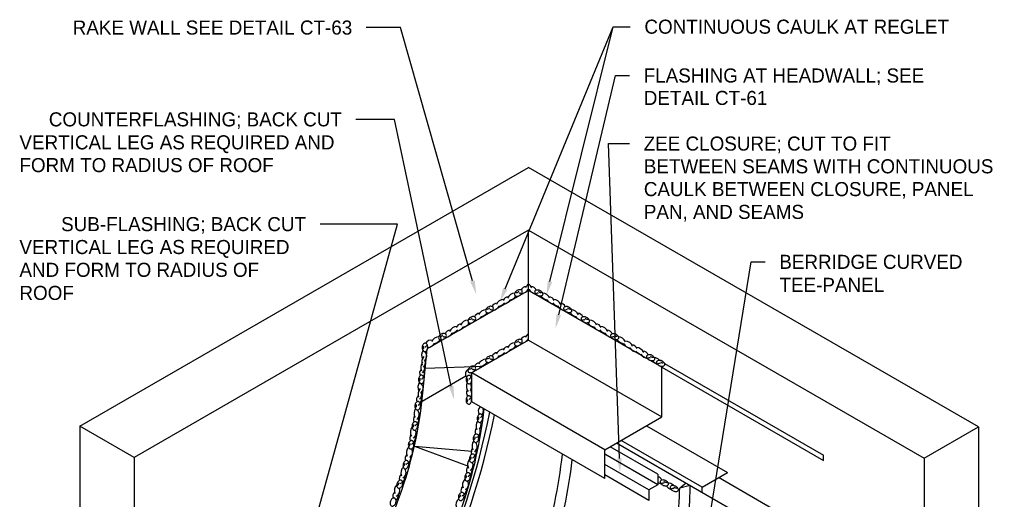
# Model space of a CAD drawing. Extents: x 8 to 104, y 3 to 134.
# Drawn here: x 8.1 to 101.4, y 88.2 to 134.4 of the extents above; entities that cross this region are included whole.
import ezdxf
from ezdxf.enums import TextEntityAlignment as Align

# ---------------------------------------------------------------- set-up
doc = ezdxf.new("R2010")
doc.units = 0
doc.header["$LTSCALE"] = 1.7995
doc.linetypes.add('HIDDENX2', pattern=[0])
for name, color, linetype in [('CMP-FLSH', 7, 'CONTINUOUS'), ('DIM-TXT', 7, 'CONTINUOUS'), ('STRCTR', 7, 'CONTINUOUS')]:
    doc.layers.add(name, color=color, linetype=linetype)

msp = doc.modelspace()

# ---------------------------------------------------------------- linework, layer by layer
at = {"layer": 'CMP-FLSH', "color": 0, "linetype": 'CONTINUOUS'}
for p, q in [((56.909, 108.375), (47.19, 102.764)), ((69.672, 101.006), (56.909, 108.375)), ((56.909, 103.605), (56.909, 108.375)), ((56.909, 103.605), (51.417, 100.434)), ((56.909, 103.605), (69.672, 96.236)), ((46.802, 98.82), (47.19, 102.764)), ((69.672, 96.236), (69.672, 101.006)), ((50.905, 100.139), (46.693, 97.707)), ((64.219, 93.088), (51.456, 100.457)), ((51.456, 97.687), (51.456, 100.457)), ((64.219, 90.318), (51.456, 97.687)), ((64.219, 93.088), (69.672, 96.236)), ((45.961, 93.416), (51.161, 91.511)), ((69.304, 90.73), (64.719, 93.377)), ((65.342, 93.736), (80.833, 84.793)), ((64.219, 90.318), (64.219, 93.088)), ((69.304, 89.73), (64.219, 92.666)), ((68.438, 89.23), (64.219, 91.666)), ((68.438, 88.23), (64.219, 90.666)), ((69.304, 90.73), (69.304, 89.73)), ((69.304, 89.73), (68.438, 89.23)), ((72.006, 89.888), (71.387, 89.405)), ((72.389, 89.668), (71.387, 89.405)), ((68.438, 89.23), (68.438, 88.23))]:
    msp.add_line(p, q, dxfattribs=at)
at = {"layer": 'CMP-FLSH', "color": 0, "linetype": 'HIDDENX2'}
for p, q in [((47.009, 100.921), (52.578, 101.105)), ((45.961, 93.416), (51.486, 92.936))]:
    msp.add_line(p, q, dxfattribs=at)
at = {"layer": 'CMP-FLSH', "color": 0, "linetype": 'CONTINUOUS'}
for points in [[(55.589, 107.911, 0.141437), (55.664, 107.845, 0.107155), (55.791, 107.815, 0.079115), (55.927, 107.835, 0.066594), (56.076, 107.904, 0.066594), (56.201, 108.009, 0.079115), (56.276, 108.125, 0.107155), (56.303, 108.252, 0.141437), (56.275, 108.348, 0.141437), (56.2, 108.414, 0.107155), (56.073, 108.444, 0.079115), (55.936, 108.424, 0.066594), (55.788, 108.355, 0.066594), (55.663, 108.25, 0.079115), (55.588, 108.135, 0.107155), (55.56, 108.007, 0.141437)], [(58.228, 107.911, -0.141437), (58.154, 107.845, -0.107155), (58.026, 107.815, -0.079115), (57.89, 107.835, -0.066594), (57.741, 107.904, -0.066594), (57.616, 108.009, -0.079115), (57.541, 108.125, -0.107155), (57.514, 108.252, -0.141437), (57.542, 108.348, -0.141437), (57.617, 108.414, -0.107155), (57.744, 108.444, -0.079115), (57.881, 108.424, -0.066594), (58.029, 108.355, -0.066594), (58.154, 108.25, -0.079115), (58.23, 108.135, -0.107155), (58.257, 108.007, -0.141437)], [(52.815, 106.32, 0.141437), (52.89, 106.254, 0.107155), (53.017, 106.225, 0.079115), (53.154, 106.244, 0.066594), (53.302, 106.313, 0.066594), (53.427, 106.419, 0.079115), (53.503, 106.534, 0.107155), (53.53, 106.662, 0.141437), (53.501, 106.758, 0.141437), (53.426, 106.824, 0.107155), (53.299, 106.853, 0.079115), (53.163, 106.834, 0.066594), (53.014, 106.765, 0.066594), (52.889, 106.659, 0.079115), (52.814, 106.544, 0.107155), (52.787, 106.416, 0.141437)], [(61.002, 106.32, -0.141437), (60.927, 106.254, -0.107155), (60.8, 106.225, -0.079115), (60.664, 106.244, -0.066594), (60.515, 106.313, -0.066594), (60.39, 106.419, -0.079115), (60.315, 106.534, -0.107155), (60.288, 106.662, -0.141437), (60.316, 106.758, -0.141437), (60.391, 106.824, -0.107155), (60.518, 106.853, -0.079115), (60.654, 106.834, -0.066594), (60.803, 106.765, -0.066594), (60.928, 106.659, -0.079115), (61.003, 106.544, -0.107155), (61.03, 106.416, -0.141437)], [(51.121, 105.337, 0.141437), (51.196, 105.271, 0.107155), (51.323, 105.241, 0.079115), (51.46, 105.261, 0.066594), (51.608, 105.33, 0.066594), (51.733, 105.435, 0.079115), (51.809, 105.55, 0.107155), (51.836, 105.678, 0.141437), (51.807, 105.774, 0.141437), (51.732, 105.84, 0.107155), (51.605, 105.87, 0.079115), (51.469, 105.85, 0.066594), (51.32, 105.781, 0.066594), (51.195, 105.676, 0.079115), (51.12, 105.561, 0.107155), (51.093, 105.433, 0.141437)], [(62.696, 105.337, -0.141437), (62.621, 105.271, -0.107155), (62.494, 105.241, -0.079115), (62.357, 105.261, -0.066594), (62.209, 105.33, -0.066594), (62.084, 105.435, -0.079115), (62.009, 105.55, -0.107155), (61.982, 105.678, -0.141437), (62.01, 105.774, -0.141437), (62.085, 105.84, -0.107155), (62.212, 105.87, -0.079115), (62.348, 105.85, -0.066594), (62.497, 105.781, -0.066594), (62.622, 105.676, -0.079115), (62.697, 105.561, -0.107155), (62.724, 105.433, -0.141437)], [(48.312, 103.721, 0.141437), (48.387, 103.655, 0.107155), (48.515, 103.625, 0.079115), (48.651, 103.645, 0.066594), (48.799, 103.714, 0.066594), (48.925, 103.819, 0.079115), (49, 103.934, 0.107155), (49.027, 104.062, 0.141437), (48.999, 104.158, 0.141437), (48.924, 104.224, 0.107155), (48.797, 104.254, 0.079115), (48.66, 104.234, 0.066594), (48.512, 104.165, 0.066594), (48.387, 104.06, 0.079115), (48.311, 103.945, 0.107155), (48.284, 103.817, 0.141437)], [(55.589, 103.152, 0.141437), (55.664, 103.086, 0.107155), (55.791, 103.057, 0.079115), (55.927, 103.076, 0.066594), (56.076, 103.145, 0.066594), (56.201, 103.25, 0.079115), (56.276, 103.366, 0.107155), (56.303, 103.494, 0.141437), (56.275, 103.589, 0.141437), (56.2, 103.655, 0.107155), (56.073, 103.685, 0.079115), (55.936, 103.665, 0.066594), (55.788, 103.597, 0.066594), (55.663, 103.491, 0.079115), (55.588, 103.376, 0.107155), (55.56, 103.248, 0.141437)], [(65.505, 103.721, -0.141437), (65.43, 103.655, -0.107155), (65.302, 103.625, -0.079115), (65.166, 103.645, -0.066594), (65.018, 103.714, -0.066594), (64.893, 103.819, -0.079115), (64.817, 103.934, -0.107155), (64.79, 104.062, -0.141437), (64.818, 104.158, -0.141437), (64.893, 104.224, -0.107155), (65.02, 104.254, -0.079115), (65.157, 104.234, -0.066594), (65.305, 104.165, -0.066594), (65.43, 104.06, -0.079115), (65.506, 103.945, -0.107155), (65.533, 103.817, -0.141437)], [(46.967, 102.498, 0.141437), (47.064, 102.523, 0.107155), (47.159, 102.613, 0.079115), (47.219, 102.737, 0.066594), (47.245, 102.898, 0.066594), (47.227, 103.061, 0.079115), (47.174, 103.188, 0.107155), (47.083, 103.282, 0.141437), (46.987, 103.312, 0.141437), (46.891, 103.287, 0.107155), (46.795, 103.197, 0.079115), (46.735, 103.073, 0.066594), (46.71, 102.912, 0.066594), (46.727, 102.749, 0.079115), (46.781, 102.622, 0.107155), (46.872, 102.528, 0.141437)], [(52.815, 101.562, 0.141437), (52.89, 101.496, 0.107155), (53.017, 101.466, 0.079115), (53.154, 101.486, 0.066594), (53.302, 101.555, 0.066594), (53.427, 101.66, 0.079115), (53.503, 101.775, 0.107155), (53.53, 101.903, 0.141437), (53.501, 101.999, 0.141437), (53.426, 102.065, 0.107155), (53.299, 102.094, 0.079115), (53.163, 102.075, 0.066594), (53.014, 102.006, 0.066594), (52.889, 101.901, 0.079115), (52.814, 101.785, 0.107155), (52.787, 101.657, 0.141437)], [(68.955, 101.697, -0.141437), (68.88, 101.631, -0.107155), (68.753, 101.602, -0.079115), (68.616, 101.621, -0.066594), (68.468, 101.69, -0.066594), (68.343, 101.795, -0.079115), (68.267, 101.911, -0.107155), (68.24, 102.039, -0.141437), (68.268, 102.134, -0.141437), (68.343, 102.2, -0.107155), (68.471, 102.23, -0.079115), (68.607, 102.21, -0.066594), (68.755, 102.142, -0.066594), (68.881, 102.036, -0.079115), (68.956, 101.921, -0.107155), (68.983, 101.793, -0.141437)], [(69.913, 101.159, -0.141437), (69.838, 101.093, -0.107155), (69.711, 101.064, -0.079115), (69.574, 101.083, -0.066594), (69.426, 101.152, -0.066594), (69.301, 101.258, -0.079115), (69.225, 101.373, -0.107155), (69.198, 101.501, -0.141437), (69.226, 101.597, -0.141437), (69.301, 101.663, -0.107155), (69.429, 101.692, -0.079115), (69.565, 101.672, -0.066594), (69.713, 101.604, -0.066594), (69.838, 101.498, -0.079115), (69.914, 101.383, -0.107155), (69.941, 101.255, -0.141437)], [(51.121, 100.578, 0.141437), (51.196, 100.512, 0.107155), (51.323, 100.483, 0.079115), (51.46, 100.502, 0.066594), (51.608, 100.571, 0.066594), (51.733, 100.676, 0.079115), (51.809, 100.792, 0.107155), (51.836, 100.92, 0.141437), (51.807, 101.015, 0.141437), (51.732, 101.081, 0.107155), (51.605, 101.111, 0.079115), (51.469, 101.091, 0.066594), (51.32, 101.022, 0.066594), (51.195, 100.917, 0.079115), (51.12, 100.802, 0.107155), (51.093, 100.674, 0.141437)], [(46.617, 99.424, 0.141437), (46.714, 99.449, 0.107155), (46.809, 99.538, 0.079115), (46.869, 99.662, 0.066594), (46.895, 99.824, 0.066594), (46.877, 99.986, 0.079115), (46.824, 100.113, 0.107155), (46.733, 100.207, 0.141437), (46.638, 100.237, 0.141437), (46.541, 100.212, 0.107155), (46.445, 100.123, 0.079115), (46.386, 99.999, 0.066594), (46.36, 99.837, 0.066594), (46.377, 99.675, 0.079115), (46.431, 99.547, 0.107155), (46.522, 99.454, 0.141437)], [(51.208, 99.413, 0.141437), (51.303, 99.443, 0.107155), (51.393, 99.538, 0.079115), (51.446, 99.665, 0.066594), (51.462, 99.828, 0.066594), (51.435, 99.989, 0.079115), (51.374, 100.113, 0.107155), (51.278, 100.201, 0.141437), (51.181, 100.226, 0.141437), (51.086, 100.195, 0.107155), (50.996, 100.101, 0.079115), (50.944, 99.973, 0.066594), (50.927, 99.81, 0.066594), (50.954, 99.649, 0.079115), (51.015, 99.525, 0.107155), (51.111, 99.437, 0.141437)], [(51.192, 97.454, 0.141437), (51.287, 97.485, 0.107155), (51.377, 97.579, 0.079115), (51.43, 97.707, 0.066594), (51.446, 97.869, 0.066594), (51.419, 98.031, 0.079115), (51.358, 98.154, 0.107155), (51.262, 98.243, 0.141437), (51.165, 98.267, 0.141437), (51.07, 98.236, 0.107155), (50.98, 98.142, 0.079115), (50.927, 98.014, 0.066594), (50.911, 97.852, 0.066594), (50.938, 97.69, 0.079115), (50.999, 97.567, 0.107155), (51.095, 97.478, 0.141437)], [(46.237, 96.907, 0.141437), (46.335, 96.924, 0.107155), (46.437, 97.006, 0.079115), (46.507, 97.125, 0.066594), (46.545, 97.284, 0.066594), (46.54, 97.448, 0.079115), (46.496, 97.578, 0.107155), (46.412, 97.679, 0.141437), (46.32, 97.716, 0.141437), (46.222, 97.698, 0.107155), (46.119, 97.617, 0.079115), (46.05, 97.498, 0.066594), (46.012, 97.339, 0.066594), (46.017, 97.175, 0.079115), (46.061, 97.044, 0.107155), (46.144, 96.944, 0.141437)], [(52.188, 95.712, 0.141437), (52.287, 95.725, 0.107155), (52.393, 95.801, 0.079115), (52.468, 95.917, 0.066594), (52.514, 96.074, 0.066594), (52.517, 96.237, 0.079115), (52.48, 96.37, 0.107155), (52.402, 96.475, 0.141437), (52.311, 96.517, 0.141437), (52.212, 96.504, 0.107155), (52.106, 96.428, 0.079115), (52.031, 96.312, 0.066594), (51.985, 96.155, 0.066594), (51.982, 95.992, 0.079115), (52.019, 95.859, 0.107155), (52.097, 95.754, 0.141437)], [(45.938, 94.97, 0.141437), (46.037, 94.982, 0.107155), (46.145, 95.057, 0.079115), (46.221, 95.171, 0.066594), (46.269, 95.328, 0.066594), (46.274, 95.491, 0.079115), (46.239, 95.624, 0.107155), (46.162, 95.73, 0.141437), (46.072, 95.773, 0.141437), (45.973, 95.762, 0.107155), (45.866, 95.687, 0.079115), (45.789, 95.572, 0.066594), (45.741, 95.416, 0.066594), (45.736, 95.252, 0.079115), (45.771, 95.119, 0.107155), (45.848, 95.013, 0.141437)], [(51.811, 93.79, 0.141437), (51.91, 93.803, 0.107155), (52.017, 93.879, 0.079115), (52.092, 93.995, 0.066594), (52.138, 94.152, 0.066594), (52.141, 94.315, 0.079115), (52.104, 94.448, 0.107155), (52.025, 94.553, 0.141437), (51.935, 94.594, 0.141437), (51.836, 94.582, 0.107155), (51.73, 94.505, 0.079115), (51.655, 94.39, 0.066594), (51.609, 94.233, 0.066594), (51.605, 94.069, 0.079115), (51.642, 93.937, 0.107155), (51.721, 93.832, 0.141437)], [(45.584, 93.166, 0.141437), (45.683, 93.178, 0.107155), (45.791, 93.252, 0.079115), (45.867, 93.367, 0.066594), (45.915, 93.523, 0.066594), (45.92, 93.687, 0.079115), (45.885, 93.82, 0.107155), (45.808, 93.926, 0.141437), (45.718, 93.969, 0.141437), (45.619, 93.957, 0.107155), (45.512, 93.882, 0.079115), (45.435, 93.768, 0.066594), (45.387, 93.611, 0.066594), (45.382, 93.448, 0.079115), (45.417, 93.315, 0.107155), (45.494, 93.209, 0.141437)], [(51.416, 91.871, 0.141437), (51.515, 91.878, 0.107155), (51.626, 91.947, 0.079115), (51.708, 92.058, 0.066594), (51.764, 92.212, 0.066594), (51.778, 92.375, 0.079115), (51.749, 92.509, 0.107155), (51.677, 92.619, 0.141437), (51.59, 92.666, 0.141437), (51.49, 92.66, 0.107155), (51.379, 92.59, 0.079115), (51.297, 92.48, 0.066594), (51.241, 92.326, 0.066594), (51.228, 92.163, 0.079115), (51.256, 92.028, 0.107155), (51.328, 91.919, 0.141437)], [(45.039, 91.265, 0.141437), (45.139, 91.266, 0.107155), (45.253, 91.33, 0.079115), (45.341, 91.437, 0.066594), (45.404, 91.587, 0.066594), (45.425, 91.749, 0.079115), (45.404, 91.886, 0.107155), (45.337, 91.998, 0.141437), (45.252, 92.05, 0.141437), (45.152, 92.049, 0.107155), (45.038, 91.985, 0.079115), (44.951, 91.878, 0.066594), (44.887, 91.728, 0.066594), (44.866, 91.565, 0.079115), (44.888, 91.429, 0.107155), (44.954, 91.317, 0.141437)], [(50.972, 90.087, 0.141437), (51.071, 90.094, 0.107155), (51.182, 90.163, 0.079115), (51.264, 90.274, 0.066594), (51.32, 90.427, 0.066594), (51.333, 90.59, 0.079115), (51.305, 90.725, 0.107155), (51.233, 90.835, 0.141437), (51.146, 90.882, 0.141437), (51.046, 90.876, 0.107155), (50.935, 90.806, 0.079115), (50.853, 90.695, 0.066594), (50.797, 90.542, 0.066594), (50.784, 90.379, 0.079115), (50.812, 90.244, 0.107155), (50.884, 90.135, 0.141437)], [(44.43, 89.403, 0.141437), (44.53, 89.398, 0.107155), (44.648, 89.455, 0.079115), (44.742, 89.555, 0.066594), (44.815, 89.702, 0.066594), (44.846, 89.862, 0.079115), (44.833, 89.999, 0.107155), (44.774, 90.116, 0.141437), (44.692, 90.173, 0.141437), (44.593, 90.178, 0.107155), (44.475, 90.121, 0.079115), (44.381, 90.021, 0.066594), (44.308, 89.874, 0.066594), (44.276, 89.714, 0.079115), (44.289, 89.576, 0.107155), (44.348, 89.46, 0.141437)], [(70.257, 89.688, -0.141437), (70.182, 89.622, -0.107155), (70.055, 89.592, -0.079115), (69.918, 89.612, -0.066594), (69.77, 89.681, -0.066594), (69.645, 89.786, -0.079115), (69.569, 89.901, -0.107155), (69.542, 90.029, -0.141437), (69.571, 90.125, -0.141437), (69.645, 90.191, -0.107155), (69.773, 90.22, -0.079115), (69.909, 90.201, -0.066594), (70.058, 90.132, -0.066594), (70.183, 90.027, -0.079115), (70.258, 89.911, -0.107155), (70.285, 89.783, -0.141437)], [(71.215, 89.15, -0.141437), (71.14, 89.084, -0.107155), (71.013, 89.054, -0.079115), (70.876, 89.074, -0.066594), (70.728, 89.143, -0.066594), (70.603, 89.248, -0.079115), (70.527, 89.363, -0.107155), (70.5, 89.491, -0.141437), (70.528, 89.587, -0.141437), (70.603, 89.653, -0.107155), (70.731, 89.683, -0.079115), (70.867, 89.663, -0.066594), (71.015, 89.594, -0.066594), (71.14, 89.489, -0.079115), (71.216, 89.373, -0.107155), (71.243, 89.246, -0.141437)], [(50.332, 88.216, 0.141437), (50.431, 88.212, 0.107155), (50.548, 88.27, 0.079115), (50.641, 88.372, 0.066594), (50.712, 88.519, 0.066594), (50.742, 88.68, 0.079115), (50.727, 88.817, 0.107155), (50.666, 88.933, 0.141437), (50.584, 88.989, 0.141437), (50.484, 88.993, 0.107155), (50.367, 88.935, 0.079115), (50.274, 88.833, 0.066594), (50.203, 88.685, 0.066594), (50.174, 88.525, 0.079115), (50.189, 88.388, 0.107155), (50.249, 88.272, 0.141437)], [(43.788, 87.68, 0.141437), (43.888, 87.675, 0.107155), (44.006, 87.732, 0.079115), (44.1, 87.832, 0.066594), (44.173, 87.979, 0.066594), (44.204, 88.139, 0.079115), (44.191, 88.276, 0.107155), (44.132, 88.393, 0.141437), (44.05, 88.45, 0.141437), (43.951, 88.455, 0.107155), (43.833, 88.398, 0.079115), (43.739, 88.298, 0.066594), (43.666, 88.151, 0.066594), (43.634, 87.991, 0.079115), (43.648, 87.853, 0.107155), (43.706, 87.737, 0.141437)]]:
    msp.add_lwpolyline(points, format="xyb", close=True, dxfattribs=at)
for points in [[(31.643, 66.816, 0.051099), (39.498, 77.687, 0.051099), (44.986, 89.926, 0.059026), (46.802, 98.82, 0.014989)], [(43.051, 71.98, 0.01103), (44.695, 74.687, 0.051099), (50.682, 88.042, 0.051552), (52.651, 96.997, 0.014989)], [(38.347, 65.112, 0.122464), (53.181, 96.691, 0.040047)], [(38.855, 64.944, 0.12121), (53.639, 96.427, 0.040047)], [(57.373, 81.185, 0.008591), (58.177, 83.481, 0.054059), (60.148, 92.668, 0.012345)], [(58.438, 81.185, 0.007306), (59.126, 83.167, 0.051552), (61.094, 92.122, 0.014989)], [(61.731, 59.496, 0.016163), (64.18, 63.437, 0.051099), (70.168, 76.792, 0.064948), (72.342, 88.119, 0.014989), (72.389, 89.668, 0.174705)], [(60.881, 60.023, 0.016279), (63.314, 63.937, 0.051099), (69.219, 77.106, 0.064948), (71.344, 88.179, 0.012345), (71.387, 89.405, 0.014989)]]:
    msp.add_lwpolyline(points, format="xyb", dxfattribs=at)
for centre, radius, start, end in [((55.732, 108.477), 0.299, 248.69392, 321.25798), ((56.683, 108.205), 0.543, 91.42733, 158.8672), ((56.135, 108.944), 0.879, 277.17123, 326.63888), ((57.32, 108.34), 0.768, 122.40794, 158.9585), ((56.693, 109.322), 0.879, 277.17123, 284.18381), ((56.497, 108.34), 0.768, 21.0415, 57.59206), ((57.124, 109.322), 0.879, 255.81619, 262.82877), ((57.682, 108.944), 0.879, 213.36112, 262.82877), ((57.134, 108.205), 0.543, 21.1328, 88.57267), ((58.086, 108.477), 0.299, 218.74202, 291.30608), ((54.546, 106.749), 0.768, 91.94216, 158.9585), ((54.976, 107.218), 0.543, 91.42733, 158.8672), ((54.427, 107.956), 0.879, 277.17123, 326.63888), ((55.612, 107.352), 0.768, 91.94216, 158.9585), ((54.985, 108.334), 0.879, 277.17123, 320.87305), ((56.055, 107.94), 0.183, 28.39574, 123.11732), ((57.762, 107.94), 0.183, 56.88268, 151.60426), ((58.832, 108.334), 0.879, 219.12695, 262.82877), ((58.205, 107.352), 0.768, 21.0415, 88.05784), ((59.39, 107.956), 0.879, 213.36112, 262.82877), ((58.842, 107.218), 0.543, 21.1328, 88.57267), ((59.271, 106.749), 0.768, 21.0415, 88.05784), ((52.852, 105.766), 0.768, 91.94216, 158.9585), ((52.958, 106.886), 0.299, 248.69392, 321.25798), ((53.281, 106.349), 0.183, 28.39574, 123.11732), ((53.91, 106.615), 0.543, 91.42733, 158.8672), ((53.362, 107.353), 0.879, 277.17123, 326.63888), ((53.92, 107.731), 0.879, 277.17123, 320.87305), ((59.898, 107.731), 0.879, 219.12695, 262.82877), ((60.456, 107.353), 0.879, 213.36112, 262.82877), ((59.907, 106.615), 0.543, 21.1328, 88.57267), ((60.536, 106.349), 0.183, 56.88268, 151.60426), ((60.859, 106.886), 0.299, 218.74202, 291.30608), ((60.965, 105.766), 0.768, 21.0415, 88.05784), ((51.11, 104.752), 0.768, 91.94216, 158.9585), ((51.264, 105.903), 0.299, 248.69392, 321.25798), ((51.587, 105.366), 0.183, 28.39574, 123.11732), ((52.216, 105.631), 0.543, 91.42733, 158.8672), ((51.668, 106.37), 0.879, 277.17123, 326.63888), ((52.226, 106.748), 0.879, 277.17123, 320.87305), ((61.592, 106.748), 0.879, 219.12695, 262.82877), ((62.15, 106.37), 0.879, 213.36112, 262.82877), ((61.601, 105.631), 0.543, 21.1328, 88.57267), ((62.23, 105.366), 0.183, 56.88268, 151.60426), ((62.553, 105.903), 0.299, 218.74202, 291.30608), ((62.708, 104.752), 0.768, 21.0415, 88.05784), ((49.407, 104.015), 0.543, 91.42733, 158.8672), ((50.044, 104.15), 0.768, 91.94216, 158.9585), ((49.417, 105.132), 0.879, 277.17123, 320.87305), ((50.473, 104.618), 0.543, 91.42733, 158.8672), ((49.925, 105.357), 0.879, 277.17123, 326.63888), ((50.483, 105.734), 0.879, 277.17123, 327.30327), ((63.334, 105.734), 0.879, 212.69673, 262.82877), ((63.892, 105.357), 0.879, 213.36112, 262.82877), ((63.344, 104.618), 0.543, 21.1328, 88.57267), ((64.4, 105.132), 0.879, 219.12695, 262.82877), ((63.773, 104.15), 0.768, 21.0415, 88.05784), ((64.41, 104.015), 0.543, 21.1328, 88.57267), ((47.533, 103.058), 0.543, 72.0719, 153.51853), ((48.35, 103.166), 0.768, 91.94216, 158.9585), ((47.723, 104.148), 0.879, 277.17123, 320.87305), ((48.455, 104.287), 0.299, 248.69392, 321.25798), ((48.779, 103.75), 0.183, 28.39574, 123.11732), ((48.859, 104.754), 0.879, 277.17123, 326.63888), ((55.732, 103.718), 0.299, 248.69392, 321.25798), ((56.683, 103.447), 0.543, 91.42733, 158.8672), ((56.135, 104.185), 0.879, 277.17123, 326.63888), ((57.32, 103.581), 0.768, 122.40794, 158.9585), ((56.693, 104.563), 0.879, 277.17123, 284.18381), ((64.958, 104.754), 0.879, 213.36112, 262.82877), ((65.038, 103.75), 0.183, 56.88268, 151.60426), ((65.362, 104.287), 0.299, 218.74202, 291.30608), ((66.177, 104.281), 1.028, 221.99078, 262.35486), ((65.467, 103.166), 0.768, 21.0415, 88.05784), ((47.418, 102.182), 0.768, 143.60076, 210.6171), ((46.577, 102.933), 0.299, 304.76113, 17.32519), ((47.203, 102.901), 0.183, 84.46296, 179.18453), ((47.165, 103.77), 0.879, 275.19105, 326.63888), ((54.546, 101.99), 0.768, 91.94216, 158.9585), ((54.976, 102.459), 0.543, 91.42733, 158.8672), ((54.427, 103.197), 0.879, 277.17123, 326.63888), ((55.612, 102.593), 0.768, 91.94216, 158.9585), ((54.985, 103.575), 0.879, 277.17123, 320.87305), ((56.055, 103.181), 0.183, 28.39574, 123.11732), ((66.784, 103.711), 0.879, 210.54749, 262.82877), ((66.158, 102.729), 0.768, 21.0415, 89.81359), ((67.342, 103.333), 0.879, 213.36112, 262.82877), ((66.794, 102.595), 0.543, 21.1328, 88.57267), ((67.224, 102.126), 0.768, 21.0415, 88.05784), ((47.424, 101.485), 0.768, 135.02678, 202.04312), ((46.424, 101.503), 0.609, 307.40471, 14.72757), ((46.538, 102.077), 0.609, 307.40471, 43.47449), ((52.852, 101.007), 0.768, 91.94216, 158.9585), ((52.958, 102.128), 0.299, 248.69392, 321.25798), ((53.281, 101.591), 0.183, 28.39574, 123.11732), ((53.91, 101.856), 0.543, 91.42733, 158.8672), ((53.362, 102.595), 0.879, 277.17123, 326.63888), ((53.92, 102.972), 0.879, 277.17123, 320.87305), ((67.85, 103.108), 0.879, 219.12695, 262.82877), ((68.408, 102.73), 0.879, 213.36112, 262.82877), ((67.86, 101.992), 0.543, 21.1328, 88.57267), ((68.489, 101.726), 0.183, 56.88268, 151.60426), ((68.812, 102.263), 0.299, 218.74202, 291.30608), ((68.918, 101.142), 0.768, 45.70749, 88.05784), ((47.005, 100.428), 0.543, 138.92056, 206.36043), ((47.336, 100.988), 0.768, 139.43539, 206.45173), ((46.338, 100.928), 0.609, 311.81331, 19.13618), ((46.065, 100.454), 0.879, 333.23844, 16.94026), ((51.348, 100.355), 0.493, 115.23143, 218.88926), ((51.264, 101.144), 0.299, 248.69392, 321.25798), ((51.587, 100.607), 0.183, 28.39574, 123.11732), ((52.216, 100.873), 0.543, 91.42733, 158.8672), ((51.668, 101.611), 0.879, 277.17123, 326.63888), ((52.226, 101.989), 0.879, 277.17123, 320.87305), ((69.544, 102.124), 0.879, 215.62183, 252.19606), ((69.446, 101.188), 0.183, 56.88268, 151.60426), ((69.77, 101.725), 0.299, 218.74202, 291.30608), ((46.227, 99.858), 0.299, 304.76113, 17.32519), ((46.853, 99.827), 0.183, 84.46296, 179.18453), ((50.794, 99.824), 0.299, 308.08103, 20.64509), ((51.421, 99.829), 0.183, 87.78286, 182.50443), ((50.922, 100.297), 0.513, 333.01183, 23.75757), ((47.068, 99.107), 0.768, 143.60076, 210.6171), ((47.074, 98.411), 0.768, 135.02678, 202.04312), ((46.188, 99.002), 0.609, 307.40471, 43.47449), ((51.705, 99.162), 0.768, 151.32927, 218.34561), ((50.54, 99.123), 0.879, 336.55834, 20.26016), ((46.701, 97.878), 0.543, 134.51195, 201.95182), ((46.074, 98.428), 0.609, 307.40471, 14.72757), ((45.766, 97.976), 0.879, 328.82984, 12.53165), ((51.496, 98.546), 0.543, 150.81444, 218.25431), ((50.777, 97.865), 0.299, 308.08103, 20.64509), ((51.404, 97.87), 0.183, 87.78286, 182.50443), ((50.581, 98.45), 0.879, 336.55834, 26.02599), ((46.695, 96.592), 0.768, 143.60076, 210.6171), ((45.882, 97.37), 0.299, 300.35252, 12.91658), ((46.503, 97.29), 0.183, 80.05435, 174.77592), ((52.618, 96.799), 0.543, 129.78865, 215.40967), ((51.701, 96.874), 0.879, 325.95002, 9.65184), ((46.406, 96.009), 0.543, 143.08593, 210.5258), ((45.815, 96.487), 0.609, 307.40471, 43.47449), ((45.507, 96.035), 0.879, 328.82984, 12.53165), ((51.856, 96.193), 0.299, 297.47271, 10.03677), ((52.473, 96.082), 0.183, 77.17453, 171.89611), ((46.347, 94.796), 0.768, 143.79499, 210.81133), ((45.613, 95.455), 0.299, 296.73797, 9.30203), ((46.228, 95.337), 0.183, 76.43979, 171.16137), ((52.311, 94.808), 0.543, 140.20612, 207.64599), ((52.63, 95.375), 0.768, 140.72095, 207.73729), ((51.395, 94.882), 0.879, 325.95002, 15.41767), ((51.478, 95.551), 0.879, 325.95002, 9.65184), ((46.06, 94.213), 0.543, 143.28016, 210.72003), ((45.517, 94.695), 0.609, 303.79015, 28.76274), ((45.182, 94.263), 0.879, 325.21528, 8.9171), ((51.48, 94.271), 0.299, 297.47271, 10.03677), ((52.097, 94.16), 0.183, 77.17453, 171.89611), ((45.969, 92.801), 0.768, 137.43537, 204.45171), ((45.259, 93.651), 0.299, 296.73797, 9.30203), ((45.874, 93.532), 0.183, 76.43979, 171.16137), ((52.253, 93.453), 0.768, 140.72095, 207.73729), ((51.369, 93.392), 0.609, 304.52489, 40.59467), ((45.619, 92.253), 0.543, 136.92054, 204.36041), ((44.748, 92.397), 0.879, 319.49519, 3.19701), ((45.184, 92.865), 0.609, 303.8231, 31.77895), ((51.115, 92.372), 0.299, 293.85815, 6.42221), ((51.935, 92.885), 0.543, 140.20612, 207.64599), ((51.724, 92.222), 0.183, 73.55998, 168.28155), ((51.038, 92.956), 0.879, 325.95002, 9.65184), ((45.44, 90.88), 0.768, 134.26611, 201.28246), ((44.764, 91.78), 0.299, 291.01787, 3.58193), ((45.364, 91.6), 0.183, 70.7197, 165.44127), ((51.499, 91.109), 0.543, 140.40035, 207.84022), ((51.816, 91.677), 0.768, 140.91518, 207.93152), ((50.982, 91.618), 0.609, 300.91034, 25.88293), ((45.06, 90.352), 0.543, 133.75128, 201.19115), ((44.554, 90.919), 0.609, 298.07006, 34.13984), ((44.177, 90.523), 0.879, 319.49519, 3.19701), ((50.671, 90.588), 0.299, 293.85815, 6.42221), ((51.28, 90.438), 0.183, 73.55998, 168.28155), ((50.624, 91.203), 0.879, 322.33547, 6.03728), ((69.162, 89.982), 0.543, 21.1328, 74.90368), ((44.806, 89.164), 0.768, 134.46035, 201.47669), ((44.188, 89.934), 0.299, 287.40332, 359.96738), ((44.776, 89.717), 0.183, 67.10515, 161.82672), ((50.96, 89.174), 0.543, 134.04073, 201.4806), ((51.338, 89.704), 0.768, 134.55556, 201.5719), ((50.557, 89.807), 0.609, 300.94328, 28.89914), ((69.71, 90.721), 0.879, 242.41461, 262.82877), ((69.791, 89.717), 0.183, 56.88268, 151.60426), ((70.114, 90.254), 0.299, 218.74202, 291.30608), ((70.846, 90.115), 0.879, 215.62183, 252.19606), ((70.22, 89.133), 0.768, 45.70749, 88.05784), ((71.072, 89.716), 0.299, 218.74202, 291.30608), ((44.427, 88.635), 0.543, 133.94551, 201.38538), ((43.569, 88.828), 0.879, 315.88063, 359.58245), ((43.97, 89.199), 0.609, 294.45551, 19.42809), ((50.082, 88.744), 0.299, 288.13806, 0.70212), ((50.673, 88.534), 0.183, 67.83989, 162.56146), ((50.097, 89.361), 0.879, 316.61537, 0.31719), ((70.749, 89.179), 0.183, 56.88268, 151.60426), ((50.713, 87.811), 0.768, 131.3863, 198.40264)]:
    msp.add_arc(centre, radius, start, end, dxfattribs=at)
at = {"layer": 'DIM-TXT', "color": 0, "linetype": 'CONTINUOUS'}
for p, q in [((44.646, 133.591), (41.353, 133.591)), ((51.526, 109.284), (44.646, 133.591)), ((54.67, 108.533), (65.021, 133.674)), ((58.955, 109.233), (65.021, 133.674)), ((65.021, 133.674), (66.654, 133.674)), ((59.793, 106.044), (65.234, 128.992)), ((65.234, 128.992), (66.584, 128.992)), ((44.056, 124.783), (40.363, 124.783)), ((49.491, 99.193), (44.056, 124.783)), ((65.614, 92.247), (64.571, 122.461)), ((64.571, 122.461), (66.582, 122.461)), ((30.228, 63.681), (44.355, 114.733)), ((44.355, 114.733), (36.929, 114.733)), ((73.008, 78.927), (78.23, 111.115)), ((78.23, 111.115), (79.58, 111.115))]:
    msp.add_line(p, q, dxfattribs=at)
for points in [[(51.742, 109.345), (51.309, 109.222), (51.894, 107.985)], [(59.173, 109.179), (58.736, 109.287), (58.63, 107.923)], [(54.878, 108.447), (54.461, 108.618), (54.156, 107.284)], [(60.012, 105.992), (59.574, 106.096), (59.482, 104.731)], [(49.711, 99.24), (49.271, 99.146), (49.771, 97.873)], [(65.839, 92.254), (65.389, 92.239), (65.66, 90.897)]]:
    msp.add_solid(points, dxfattribs=at)
at = {"layer": 'STRCTR', "color": 0, "linetype": 'CONTINUOUS'}
for p, q in [((13.912, 95.338), (56.909, 120.162)), ((100.015, 95.274), (56.909, 120.162)), ((56.909, 114.162), (19.108, 92.338)), ((56.909, 114.162), (94.819, 92.274)), ((56.909, 108.375), (56.909, 114.162)), ((69.672, 101.006), (85.163, 92.063)), ((69.923, 101.362), (85.163, 92.563)), ((13.912, 95.338), (13.912, 46.943)), ((19.108, 92.338), (13.912, 95.338)), ((68.208, 95.391), (75.964, 90.913)), ((94.819, 92.274), (100.015, 95.274)), ((100.015, 95.274), (100.015, 46.88)), ((73.531, 89.508), (65.775, 93.986)), ((19.108, 92.338), (19.108, 43.943)), ((85.163, 92.063), (85.163, 92.563)), ((94.819, 92.274), (94.819, 43.88)), ((73.531, 89.508), (75.964, 90.913)), ((82.833, 85.947), (75.098, 90.413)), ((73.531, 89.008), (73.531, 89.508))]:
    msp.add_line(p, q, dxfattribs=at)

# ---------------------------------------------------------------- texts
at = {"layer": 'DIM-TXT', "color": 0, "linetype": 'CONTINUOUS'}
for s, p in [('RAKE WALL SEE DETAIL CT-63', (40.003, 133.591)), ('COUNTERFLASHING; BACK CUT', (39.013, 124.783)), ('SUB-FLASHING; BACK CUT', (35.579, 114.733))]:
    msp.add_text(s, height=1.35, dxfattribs=at).set_placement(p, align=Align.MIDDLE_RIGHT)
for s, p in [('CONTINUOUS CAULK AT REGLET', (68.004, 133.674)), ('FLASHING AT HEADWALL; SEE', (67.934, 128.992)), ('ZEE CLOSURE; CUT TO FIT', (67.932, 122.461)), ('BERRIDGE CURVED', (80.93, 111.115))]:
    msp.add_text(s, height=1.35, dxfattribs=at).set_placement(p, align=Align.MIDDLE_LEFT)
for s, p in [('DETAIL CT-61', (67.944, 126.164)), ('VERTICAL LEG AS REQUIRED AND', (8.112, 121.904)), ('FORM TO RADIUS OF ROOF', (8.112, 119.719)), ('BETWEEN SEAMS WITH CONTINUOUS', (67.949, 119.605)), ('CAULK BETWEEN CLOSURE, PANEL', (67.949, 117.419)), ('PAN, AND SEAMS', (67.949, 115.233)), ('VERTICAL LEG AS REQUIRED', (8.112, 111.861)), ('AND FORM TO RADIUS OF', (8.112, 109.675)), ('TEE-PANEL', (80.946, 108.231)), ('ROOF', (8.112, 107.46))]:
    msp.add_text(s, height=1.35, dxfattribs=at).set_placement(p)

doc.saveas('drawing.dxf')
